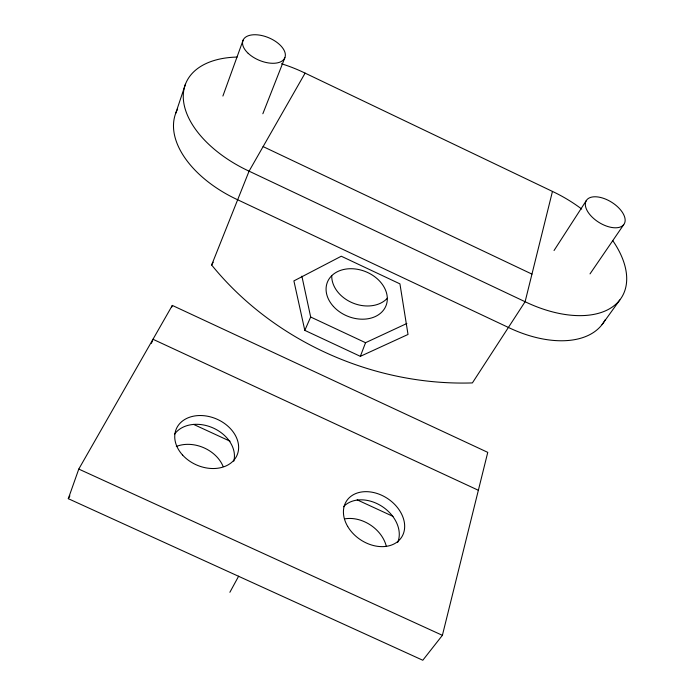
<?xml version="1.0" encoding="UTF-8"?>
<svg xmlns="http://www.w3.org/2000/svg" width="695" height="695" viewBox="0 0 695 695"><rect width="100%" height="100%" fill="white"/><g stroke="black" fill="none" stroke-linecap="round" stroke-linejoin="round"><path stroke-width="1.04" d="M442.394 635.326L487.76 452.367L172.325 305.426L78.778 469.073L68.301 498.68L422.795 660.25L442.394 635.326L78.778 469.073M552.456 191.42L525.107 301.726L472.392 382.919A281.84 236.821 21.4 0 1 211.636 265.004L249.071 171.161L305.105 73.131L552.456 191.42A96.405 55.096 31.3 0 1 581.715 209.047M175.687 113.372L185.409 84.321M222.895 96.049L243.137 40.11M151.449 343.33L152.978 339.273L478.36 490.27M171.552 307.451L172.325 305.426M360.349 356.335L408.017 334.46L399.938 283.873L341.28 256.229L293.898 280.902L304.801 330.368L360.349 356.335L365.544 342.705L406.862 323.479M262.849 113.754L284.889 57.642M304.801 330.368L310.674 317.016L301.873 276.158M229.871 592.288L238.654 576.164M211.636 265.004L213.2 262.197M68.301 498.68L69.9 495.856M554.037 250.521L586.285 200.62M590.012 273.891L623.702 224.659A22.257 11.919 31.9 0 0 602.461 197.988A22.257 11.919 31.9 0 0 589.542 214.216A22.257 11.919 31.9 0 0 623.702 224.659M602.035 324.643L619.827 299.953M193.584 424.393L230.08 441.229M357.161 499.853L393.005 516.385M310.674 317.016L365.544 342.705M263.11 146.593L531.953 274.108M174.671 434.019A32.847 25.055 23.5 0 1 213.556 428.163A32.847 25.055 23.5 0 1 233.755 461.237M343.53 506.733A32.7 24.646 34 0 1 382.311 506.586A32.7 24.646 34 0 1 397.662 542.465M176.313 446.451A32.291 25.02 23.3 0 1 223.13 466.51M345.233 518.791A32.152 24.62 34.2 0 1 386.264 546.148M605.067 319.952A94.607 55.643 31.4 0 1 508.41 327.449L237.655 199.769A95.84 56.764 23.1 0 1 177.625 109.115M237.117 57.06A97.682 56.226 23.3 0 0 183.489 100.627A97.682 56.226 23.3 0 0 249.071 171.161L525.107 301.726A96.405 55.096 31.3 0 0 612.417 306.947A96.405 55.096 31.3 0 0 612.66 240.487M281.466 63.758A97.682 56.226 23.3 0 1 305.105 73.131M387.323 298.259A31.197 23.969 22.1 0 1 353.103 303.116A31.197 23.969 22.1 0 1 331.741 275.863M182.646 455.121A33.099 25.072 23.5 0 0 236.926 455.468A33.099 25.072 23.5 0 0 200.464 415.523A33.099 25.072 23.5 0 0 182.646 455.121M347.665 526.41A32.952 24.655 33.8 0 0 400.694 538.503A32.952 24.655 33.8 0 0 373.788 492.564A32.952 24.655 33.8 0 0 347.665 526.41M333.418 306.434A31.579 24.038 22.1 0 0 385.569 306.721A31.579 24.038 22.1 0 0 351.097 268.713A31.579 24.038 22.1 0 0 333.418 306.434M248.193 53.341A22.64 12.232 22.7 0 0 284.394 58.623A22.64 12.232 22.7 0 0 259.27 35.071A22.64 12.232 22.7 0 0 248.193 53.341"/></g></svg>
